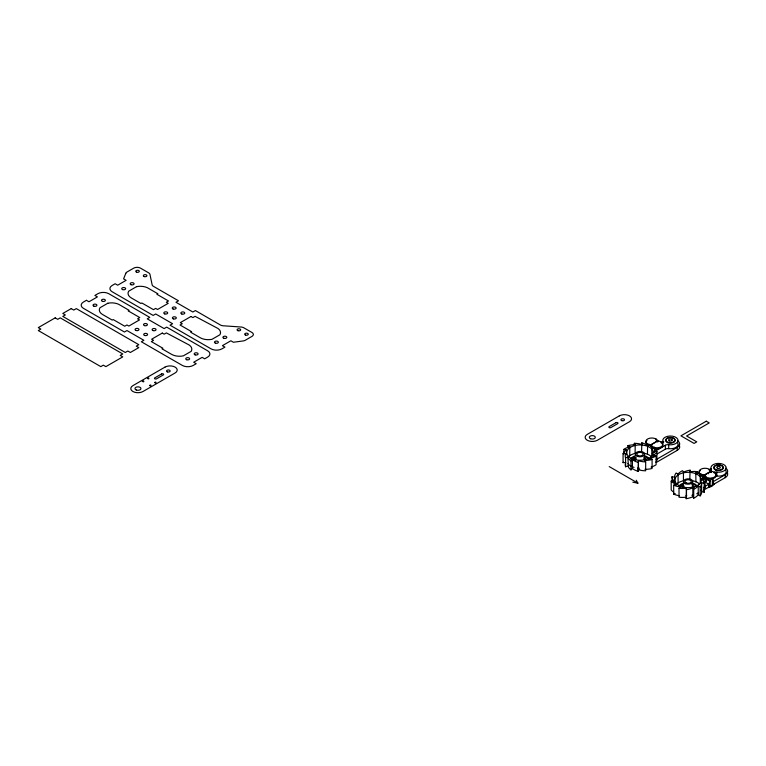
<?xml version="1.0" encoding="UTF-8"?>
<svg xmlns="http://www.w3.org/2000/svg" width="766" height="766" viewBox="0 0 766 766"><rect width="100%" height="100%" fill="white"/><g stroke="black" fill="none" stroke-linecap="round" stroke-linejoin="round"><path stroke-width="1.15" d="M705.792 481.45L706.099 479.066M710.168 480.627L709.603 480.943L706.233 478.999L705.783 482.436L708.828 484.189L708.751 487.549L713.816 484.619L712.964 479.009L712.37 479.344L712.37 485.452A2.279 1.321 0 0 1 710.168 486.726L710.168 480.627A2.279 1.321 0 0 1 708.11 479.956A2.279 1.321 0 0 1 708.167 478.597M708.751 487.549L709.603 480.943M638.145 471.301L638.442 460.816L640.28 461.266A14.956 8.637 0 0 0 645.671 461.86L645.671 470.793A14.956 8.637 0 0 1 640.28 470.2L638.442 469.75L638.145 471.301A14.956 8.637 0 0 1 633.721 469.414L632.41 468.543L630.983 469.864A14.956 8.637 0 0 1 628.417 467.059L627.89 457.015L625.602 457.848L625.602 466.781L627.89 465.948M641.554 451.806L641.851 442.815A14.956 8.637 0 0 1 646.265 444.701L647.586 445.573L649.013 444.242A14.956 8.637 0 0 1 651.579 447.047L652.105 457.091M701.646 491.657L704.193 492.184L704.193 483.25L701.646 482.733L701.56 492.816A14.956 8.637 0 0 1 700.143 495.88L698.238 494.769L697.29 495.793A14.956 8.637 0 0 1 693.709 498.197L692.828 496.722L691.21 497.402A14.956 8.637 0 0 1 686.173 498.676L686.48 488.191L684.517 488.402A14.956 8.637 0 0 1 679.021 488.287L679.021 497.211A14.956 8.637 0 0 0 684.517 497.325L686.48 497.124L686.48 488.191M689.783 479.688L690.099 470.2A14.956 8.637 0 0 0 685.063 471.473L683.444 472.153L682.563 470.678A14.956 8.637 0 0 0 678.982 473.082L678.034 474.097L676.129 472.995A14.956 8.637 0 0 0 674.712 476.059L674.626 482.178M686.173 498.676L686.48 497.124M625.563 463.085L625.401 463.612A14.956 8.637 0 0 0 625.592 466.781M654.231 452.629L654.595 450.504A14.956 8.637 0 0 0 654.394 447.325L652.105 448.167M625.755 462.473L623.074 462.654L623.074 453.721A14.956 8.637 0 0 1 625.276 450.82L626.454 449.881L623.897 449.374L623.897 453.836M653.542 456.287L653.59 455.215L654.719 454.362A14.956 8.637 0 0 0 656.922 451.452L654.231 451.634M701.646 482.733L701.56 483.882A14.956 8.637 0 0 1 700.143 486.946M705.026 475.964L704.088 476.088L704.088 475.121A5.975 3.447 0 0 1 699.061 471.53A5.975 3.447 0 0 1 704.71 468.265A5.975 3.447 0 0 1 710.925 471.176L710.81 472.268M630.983 469.864L630.983 460.931L632.41 459.61L633.721 460.481A14.956 8.637 0 0 0 638.145 462.367M679.021 488.287L680.467 486.965L678.542 486.659A14.956 8.637 0 0 1 673.678 485.175L673.678 494.108A14.956 8.637 0 0 0 678.542 495.583L679.432 495.736M695.921 481.958L695.796 472.976L697.242 471.655L697.242 473.895M627.909 447.89L627.909 445.659L629.824 446.76L628.063 447.306A14.956 8.637 0 0 0 623.897 449.364M629.719 455.751L629.824 446.76M650.162 459.476L650.162 458.422L651.923 457.877A14.956 8.637 0 0 0 656.098 455.808L656.098 464.742A14.956 8.637 0 0 1 651.923 466.8L651.11 467.059M651.923 445.716L650.707 445.812L650.707 444.835L657.688 440.804L657.688 441.781M650.985 444.874L657.822 440.929A5.975 3.447 0 0 1 662.849 444.51A5.975 3.447 0 0 1 657.199 447.775A5.975 3.447 0 0 1 650.985 444.874L650.985 445.841A5.975 3.447 0 0 0 658.798 448.57A5.975 3.447 0 0 0 662.14 443.667M633.156 459.322A8.464 4.883 0 0 1 634.574 458.24L635.464 457.723M661.46 442.71L663.739 441.398M654.786 451.394L665.367 445.285A3.581 2.068 0 0 1 668.699 444.73A7.65 4.414 0 0 0 678.025 440.756A7.65 4.414 0 0 0 669.829 436.026A7.65 4.414 0 0 0 662.944 441.417A3.581 2.068 0 0 1 662.274 443.15M657.228 453.884L665.367 449.192A3.581 2.068 0 0 1 668.699 448.637A7.65 4.414 0 0 0 676.234 447.181A7.65 4.414 0 0 0 677.47 442.652M656.127 459.61L677.23 447.43A8.464 4.883 0 0 0 677.738 440.843M656.127 462.54L677.23 450.351A8.464 4.883 0 0 0 679.011 444.96M709.412 470.027L711.336 468.926M704.088 475.121L710.925 471.176M704.222 475.332L711.202 471.301A5.975 3.447 0 0 1 716.057 474.901A5.975 3.447 0 0 1 710.465 478.128A5.975 3.447 0 0 1 704.222 475.332L704.222 476.299A5.975 3.447 0 0 0 711.892 478.942A5.975 3.447 0 0 0 715.53 474.231M703.37 478.52L706.07 476.959M704.04 482.034L706.07 480.866M704.356 486.774L708.828 484.189M725.737 468.141A8.464 4.883 0 0 1 725.22 474.728L713.079 481.737L713.816 484.619M703.207 490.355L710.953 485.893M711.269 485.711L725.22 477.649A8.464 4.883 0 0 0 727.298 472.718M678.14 482.973L678.034 474.097M700.143 495.88L700.143 486.946L698.238 485.845L697.29 486.86A14.956 8.637 0 0 1 693.709 489.263L693.709 498.197M673.678 485.175L675.976 484.351L675.976 485.405M700.296 483.528L700.296 475.59L702.594 474.767L702.594 478.118M673.678 494.108L675.21 493.553M635.081 453.75L635.215 444.787L633.223 444.835A14.956 8.637 0 0 0 627.909 445.659M644.771 461.381L644.771 460.385L646.772 460.337A14.956 8.637 0 0 0 652.086 459.523L652.086 468.447A14.956 8.637 0 0 1 646.772 469.271L644.915 469.29M693.709 489.263L692.828 487.789L691.21 488.469A14.956 8.637 0 0 1 686.173 489.742M705.065 476.203L704.222 476.299M651.569 445.774L650.985 445.841M623.074 453.721L625.755 453.539L625.401 454.678A14.956 8.637 0 0 0 625.592 457.848M673.802 492.145A14.956 8.637 0 0 1 671.198 489.972L671.198 481.038L673.889 480.866L673.889 482.36M702.384 480.062L702.384 479.076L705.074 478.903L705.074 487.827L703.274 487.942M641.554 444.366L639.715 443.907A14.956 8.637 0 0 0 634.315 443.313L634.315 445.544M689.783 471.751L691.755 471.54A14.956 8.637 0 0 1 697.242 471.655M700.373 478.865L701.465 479.076A1.197 0.689 0 0 0 702.039 479.104M632.85 482.187L637.915 483.164L636.23 480.234M653.542 455.291L656.098 455.808M672.069 481.153L672.069 476.691L674.626 477.208M647.452 454.449L647.586 445.573M695.796 472.976L697.73 473.283A14.956 8.637 0 0 1 702.594 474.767M650.162 458.422L652.086 459.523M609.209 466.58L637.915 483.164M627.89 457.015L628.417 458.125A14.956 8.637 0 0 0 630.973 460.931M700.296 475.59L701.8 476.347A14.956 8.637 0 0 1 705.074 478.903M675.976 484.351L674.463 483.595A14.956 8.637 0 0 1 671.198 481.038M634.315 443.313L635.215 444.787M644.771 460.385L645.671 461.86M702.384 479.076L703.169 480.129A14.956 8.637 0 0 1 704.203 483.25M673.889 480.866L673.094 479.813A14.956 8.637 0 0 1 672.069 476.691M725.22 474.728L725.22 477.649M710.12 470.717A3.581 2.068 0 0 0 711.078 468.792A7.65 4.414 0 0 1 717.962 463.411A7.65 4.414 0 0 1 726.168 468.141A7.65 4.414 0 0 1 716.832 472.115L716.832 476.021A3.581 2.068 0 0 0 715.722 475.973M714.314 472.249L714.314 473.225M711.202 471.301L711.202 472.268M711.078 468.792L711.078 470.745M709.249 469.271L709.249 470.247M701.465 479.076L701.465 479.813M698.238 485.845L698.238 494.769M692.828 487.789L692.828 496.722M690.099 470.2L690.099 472.43M683.444 472.153L683.444 481.086M682.563 486.448L682.563 485.529A8.464 4.883 0 0 0 681.146 486.621M680.467 486.965L680.467 487.952M677.23 447.43L677.23 450.351M668.699 444.73L668.699 448.637M665.367 445.285L665.367 449.192M662.944 441.417L662.944 443.121M661.106 441.896L661.106 442.872M657.822 440.929L657.822 441.896M656.922 451.452L656.922 460.385A14.956 8.637 0 0 1 656.069 461.869M656.041 439.014L656.041 439.99M654.394 447.325L654.394 450.676M652.345 453.051L652.345 454.516M641.851 442.815L641.851 445.046M638.442 460.816L638.442 469.75M634.574 458.24L634.574 459.15M632.41 459.61L632.41 468.543M626.454 449.881L626.454 454.841M625.755 453.539L625.755 454.535M682.889 487.655A5.975 3.447 0 0 1 683.617 487.052M725.823 470.381A7.65 4.414 0 0 1 724.167 474.7A7.65 4.414 0 0 1 716.832 476.021M711.135 470.602A7.65 4.414 0 0 1 711.317 470.257M714.199 472.354A3.581 2.068 0 0 1 716.832 472.115M705.936 476.825A2.279 1.321 0 0 1 703.581 476.634A2.279 1.321 0 0 1 702.786 475.341M704.088 476.088A5.975 3.447 0 0 1 702.058 475.676M699.913 474.47A5.975 3.447 0 0 1 700.411 470.496M709.613 470.477A5.975 3.447 0 0 1 710.925 472.153M705.065 475.734A3.581 2.068 0 0 1 702.901 475.332M708.588 473.455A3.581 2.068 0 0 1 708.607 473.771M712.016 478.597A2.279 1.321 0 0 1 712.37 479.344M712.026 478.377A3.581 2.068 0 0 1 708.148 478.377M691.957 484.734A5.975 3.447 0 0 1 694.073 487.731M682.19 487.731A5.975 3.447 0 0 1 683.55 485.175M683.511 487.655A4.644 2.681 0 0 1 684.076 486.075M692.196 486.075A4.644 2.681 0 0 1 692.751 487.655M704.193 486.937A14.956 8.637 0 0 1 705.074 487.827M703.485 489.57A14.956 8.637 0 0 1 704.203 492.184M679.902 486.104A9.556 5.515 0 0 1 683.789 483.988M691.832 483.815A9.556 5.515 0 0 1 696.648 486.391M700.766 490.259A13.261 7.66 0 0 1 700.545 490.623M698.563 492.662A13.261 7.66 0 0 1 696.734 493.754M693.498 494.932A13.261 7.66 0 0 1 691.861 495.276M686.719 495.535A13.261 7.66 0 0 1 686.049 495.487M676.263 484.514A13.261 7.66 0 0 1 685.034 480.483M691.526 480.521A13.261 7.66 0 0 1 699.684 484.16M679.097 486.132A9.556 5.515 0 0 1 683.789 483.011M691.832 482.839A9.556 5.515 0 0 1 697.127 486.065M623.064 462.654A14.956 8.637 0 0 1 623.294 462.157M631.222 459.332A9.556 5.515 0 0 1 635.148 456.766M644.34 456.603A9.556 5.515 0 0 1 648.802 459.38M639.418 468.198A13.261 7.66 0 0 1 637.503 468.064M634.047 467.384A13.261 7.66 0 0 1 627.842 463.602M628.446 456.775A13.261 7.66 0 0 1 635.962 453.252M643.718 453.194A13.261 7.66 0 0 1 651.55 456.785M630.811 459.035A9.556 5.515 0 0 1 635.148 455.789M644.34 455.626A9.556 5.515 0 0 1 649.223 459.112M639.677 469.481A8.464 4.883 0 0 1 637.992 469.271M650.707 444.835A5.975 3.447 0 0 1 645.862 441.235A5.975 3.447 0 0 1 651.445 438.008A5.975 3.447 0 0 1 657.688 440.804M650.707 445.812A5.975 3.447 0 0 1 646.992 440.393M656.701 440.44A5.975 3.447 0 0 1 657.573 441.494M653.053 447.181A2.279 1.321 0 0 1 651.55 447.382M634.976 460.069A5.975 3.447 0 0 1 635.77 459.495M644.216 459.495A5.975 3.447 0 0 1 645.02 460.069M634.028 460.002A5.975 3.447 0 0 1 636.173 457.35M643.823 457.35A5.975 3.447 0 0 1 645.968 460.002M635.349 460.002A4.644 2.681 0 0 1 636.173 458.48M643.823 458.48A4.644 2.681 0 0 1 644.637 460.002M663.413 442.528A7.65 4.414 0 0 1 663.701 442.202M671.466 439.962A7.65 4.414 0 0 1 672.098 440.029M659.162 448.091A2.279 1.321 0 0 1 657.238 449.537A2.279 1.321 0 0 1 654.652 448.503M142.342 381.344C144.238 383.163 144.496 379.649 142.361 381.267M147.407 378.414C149.437 380.252 149.389 376.604 147.407 378.414M149.523 385.48C151.505 387.347 151.496 383.642 149.523 385.48M154.588 382.56C156.771 384.331 156.293 380.826 154.608 382.483M125.825 273.29L123.594 278.862L126.131 280.327L117.686 285.201L115.149 283.736L112.152 285.469A7.698 4.443 0 0 0 112.152 291.76L153.152 315.429L155.69 313.964L172.58 323.721L170.052 325.186L211.052 348.856A7.698 4.443 0 0 0 221.939 348.856L224.945 347.122L222.408 345.658L230.853 340.784L233.391 342.249L243.033 340.966A4.778 2.758 0 0 0 245.331 340.228L251.966 336.398A4.778 2.758 0 0 0 251.966 332.492L243.847 327.81A4.778 2.758 0 0 0 241.041 327.015L223.203 325.78A4.778 2.758 0 0 1 220.397 324.995L195.387 310.556L192.85 312.021L175.96 302.264L178.497 300.799L153.478 286.36A4.778 2.758 0 0 1 152.118 284.741L149.973 274.448A4.778 2.758 0 0 0 148.614 272.82L140.484 268.138A4.778 2.758 0 0 0 133.734 268.138L127.099 271.959A4.778 2.758 0 0 0 125.825 273.29M55.19 317.871L38.3 327.618L40.837 329.083L38.3 330.548L100.796 366.627L103.333 365.162L105.861 366.627L122.751 356.879L120.224 355.414L122.751 353.949L60.255 317.871L57.728 319.326L55.19 317.871M71.238 308.602L62.793 313.476L65.321 314.941L62.793 316.406L125.289 352.484L127.817 351.02L130.354 352.484L138.799 347.611L136.262 346.146L138.799 344.681L76.303 308.602L73.766 310.067L71.238 308.602M86.443 300.31L83.437 302.043A7.698 4.443 0 0 0 83.437 308.334L124.446 332.004L126.974 330.548L143.864 340.296L141.337 341.76L182.337 365.43A7.698 4.443 0 0 0 193.233 365.43L196.23 363.697L193.693 362.241L202.138 357.358L204.675 358.823L207.672 357.09A7.698 4.443 0 0 0 207.672 350.809L166.672 327.13L164.135 328.595L147.244 318.848L149.782 317.383L108.772 293.704A7.698 4.443 0 0 0 97.885 293.704L94.888 295.437L97.416 296.902L88.971 301.775L86.443 300.31M107.834 303.231L99.973 307.769A11.184 6.454 0 0 0 102.481 314.453L112.229 320.083L113.157 319.546L124.743 326.23L126.936 324.966L128.841 326.067L139.489 319.92L137.583 318.819L139.776 317.555L128.19 310.872L129.119 310.326L118.682 304.303A11.251 6.501 0 0 0 107.834 303.231M136.549 286.656L128.688 291.195A11.184 6.454 0 0 0 131.197 297.878L140.944 303.508L141.873 302.972L153.459 309.655L155.651 308.392L157.557 309.483L168.204 303.346L166.299 302.244L168.491 300.981L156.906 294.288L157.834 293.751L147.398 287.729A11.251 6.501 0 0 0 136.549 286.656M162.268 333.076L151.63 339.214L153.535 340.315L151.333 341.588L162.919 348.271L161.99 348.808L171.737 354.438A11.184 6.454 0 0 0 183.304 355.884L191.174 351.345A11.251 6.501 0 0 0 189.317 345.083L166.366 332.904L164.173 334.177L162.268 333.076M190.983 316.492L180.336 322.639L182.241 323.74L180.048 325.004L191.634 331.697L190.705 332.233L200.453 337.863A11.184 6.454 0 0 0 212.019 339.309L219.89 334.771A11.251 6.501 0 0 0 218.032 328.509L195.081 316.329L192.888 317.593L190.983 316.492M164.977 367.115L132.891 385.643A7.162 4.136 0 0 0 132.891 391.493A7.162 4.136 0 0 0 143.022 391.493L175.117 372.965A7.162 4.136 0 0 0 175.117 367.115A7.162 4.136 0 0 0 164.977 367.115M161.607 373.942L154.847 377.839A1.197 0.689 0 0 0 154.847 378.816A1.197 0.689 0 0 0 156.532 378.816L163.292 374.919A1.197 0.689 0 0 0 163.292 373.942A1.197 0.689 0 0 0 161.607 373.942M619.34 415.871L587.244 434.399A7.162 4.136 0 0 0 587.244 440.249A7.162 4.136 0 0 0 597.384 440.249L629.47 421.721A7.162 4.136 0 0 0 629.47 415.871A7.162 4.136 0 0 0 619.34 415.871M615.96 422.698L609.209 426.605A1.197 0.689 0 0 0 609.209 427.572A1.197 0.689 0 0 0 610.895 427.572L617.655 423.675A1.197 0.689 0 0 0 617.655 422.698A1.197 0.689 0 0 0 615.96 422.698M706.271 421.204L680.936 435.835L694.082 443.418L696.763 441.867L686.585 435.998L709.239 422.918L706.271 421.204M715.731 470.046A4.778 2.758 0 0 0 723.286 468.093A4.778 2.758 0 0 0 716.593 465.297A4.778 2.758 0 0 0 715.731 470.046M685.809 483.834A4.644 2.681 0 0 0 692.78 481.508A4.644 2.681 0 0 0 685.809 479.19A4.644 2.681 0 0 0 685.809 483.834M686.422 483.011A3.112 1.791 0 0 0 691.238 481.613A3.112 1.791 0 0 0 686.738 479.909A3.112 1.791 0 0 0 686.422 483.011M715.846 469.558A4.586 2.652 0 0 0 723.104 467.691A4.586 2.652 0 0 0 716.67 465A4.586 2.652 0 0 0 715.846 469.558M717.637 468.313A1.791 1.034 0 0 0 720.327 467.423A1.791 1.034 0 0 0 717.646 466.523A1.791 1.034 0 0 0 717.637 468.313M681.434 486.582A13.261 7.66 0 0 0 701.397 480.014A13.261 7.66 0 0 0 681.577 473.311A13.261 7.66 0 0 0 681.434 486.582M632.869 459.045A13.261 7.66 0 0 0 653.245 452.926A13.261 7.66 0 0 0 633.875 445.793A13.261 7.66 0 0 0 632.869 459.045M637.274 456.297A4.644 2.681 0 0 0 644.618 454.401A4.644 2.681 0 0 0 638.097 451.681A4.644 2.681 0 0 0 637.274 456.297M638.337 455.646A3.112 1.791 0 0 0 643.105 454.2A3.112 1.791 0 0 0 638.547 452.543A3.112 1.791 0 0 0 638.337 455.646M668.105 442.327A4.586 2.652 0 0 0 674.99 440.038A4.586 2.652 0 0 0 668.105 437.74A4.586 2.652 0 0 0 668.105 442.327M669.35 440.871A1.791 1.034 0 0 0 672.184 440.134A1.791 1.034 0 0 0 669.666 439.09A1.791 1.034 0 0 0 669.35 440.871M668.009 442.815A4.778 2.758 0 0 0 675.181 440.431A4.778 2.758 0 0 0 668.009 438.037A4.778 2.758 0 0 0 668.009 442.815M621.714 420.63A1.791 1.034 0 0 0 624.501 419.845A1.791 1.034 0 0 0 621.935 418.839A1.791 1.034 0 0 0 621.714 420.63M590.643 438.755A2.987 1.724 0 0 0 595.297 437.453A2.987 1.724 0 0 0 591.007 435.777A2.987 1.724 0 0 0 590.643 438.755M136.281 389.999A2.987 1.724 0 0 0 140.934 388.688A2.987 1.724 0 0 0 136.654 387.022A2.987 1.724 0 0 0 136.281 389.999M167.352 371.874A1.791 1.034 0 0 0 170.148 371.089A1.791 1.034 0 0 0 167.572 370.083A1.791 1.034 0 0 0 167.352 371.874M223.883 338.294A1.944 1.12 0 0 0 226.803 337.327A1.944 1.12 0 0 0 223.883 336.351A1.944 1.12 0 0 0 223.883 338.294M173.384 318.886A1.944 1.12 0 0 0 176.304 317.919A1.944 1.12 0 0 0 173.384 316.942A1.944 1.12 0 0 0 173.384 318.886M181.829 314.012A1.944 1.12 0 0 0 184.75 313.045A1.944 1.12 0 0 0 181.829 312.068A1.944 1.12 0 0 0 181.829 314.012M215.438 343.168A1.944 1.12 0 0 0 218.358 342.201A1.944 1.12 0 0 0 215.438 341.224A1.944 1.12 0 0 0 215.438 343.168M237.872 330.673A1.791 1.034 0 0 0 240.668 329.887A1.791 1.034 0 0 0 238.092 328.882A1.791 1.034 0 0 0 237.872 330.673M245.58 335.096A1.791 1.034 0 0 0 248.27 334.206A1.791 1.034 0 0 0 245.58 333.306A1.791 1.034 0 0 0 245.58 335.096M131.034 284.713A1.944 1.12 0 0 0 134.069 283.87A1.944 1.12 0 0 0 131.273 282.778A1.944 1.12 0 0 0 131.034 284.713M164.767 313.916A1.944 1.12 0 0 0 167.687 312.94A1.944 1.12 0 0 0 164.767 311.973A1.944 1.12 0 0 0 164.767 313.916M173.097 308.995A1.944 1.12 0 0 0 176.123 308.152A1.944 1.12 0 0 0 173.336 307.061A1.944 1.12 0 0 0 173.097 308.995M122.589 289.596A1.944 1.12 0 0 0 125.624 288.744A1.944 1.12 0 0 0 122.828 287.652A1.944 1.12 0 0 0 122.589 289.596M144.238 276.583A1.791 1.034 0 0 0 146.928 275.693A1.791 1.034 0 0 0 144.238 274.793A1.791 1.034 0 0 0 144.238 276.583M136.53 272.16A1.791 1.034 0 0 0 139.316 271.375A1.791 1.034 0 0 0 136.75 270.369A1.791 1.034 0 0 0 136.53 272.16M186.722 359.752A1.944 1.12 0 0 0 189.642 358.775A1.944 1.12 0 0 0 186.722 357.808A1.944 1.12 0 0 0 186.722 359.752M153.114 330.596A1.944 1.12 0 0 0 156.034 329.619A1.944 1.12 0 0 0 153.114 328.643A1.944 1.12 0 0 0 153.114 330.596M144.669 335.47A1.944 1.12 0 0 0 147.589 334.493A1.944 1.12 0 0 0 144.669 333.526A1.944 1.12 0 0 0 144.669 335.47M195.167 354.878A1.944 1.12 0 0 0 198.088 353.902A1.944 1.12 0 0 0 195.167 352.925A1.944 1.12 0 0 0 195.167 354.878M93.998 306.209A1.944 1.12 0 0 0 96.918 305.241A1.944 1.12 0 0 0 93.998 304.265A1.944 1.12 0 0 0 93.998 306.209M144.496 325.617A1.944 1.12 0 0 0 147.417 324.65A1.944 1.12 0 0 0 144.496 323.673A1.944 1.12 0 0 0 144.496 325.617M136.051 330.491A1.944 1.12 0 0 0 138.972 329.524A1.944 1.12 0 0 0 136.051 328.547A1.944 1.12 0 0 0 136.051 330.491M102.443 301.335A1.944 1.12 0 0 0 105.363 300.368A1.944 1.12 0 0 0 102.443 299.391A1.944 1.12 0 0 0 102.443 301.335"/></g></svg>
